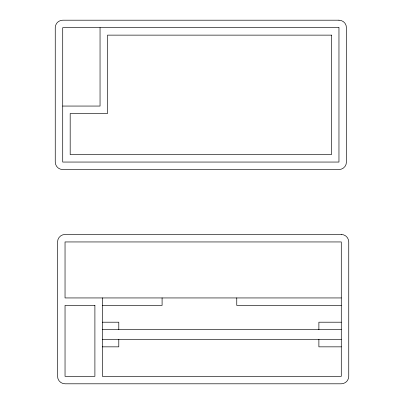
<?xml version="1.0" encoding="UTF-8"?>
<svg xmlns="http://www.w3.org/2000/svg" width="404" height="404" viewBox="0 0 404 404"><rect width="100%" height="100%" fill="white"/><g stroke="black" fill="none" stroke-linecap="round" stroke-linejoin="round"><path stroke-width="0.61" d="M62.716 106.06L100.046 106.06L100.046 27.664M341.284 297.94L65.039 297.94L65.039 241.946L341.284 241.946L341.284 376.336L102.369 376.336L102.369 297.94M102.369 305.404L162.095 305.404L162.095 297.94M341.284 305.404L236.759 305.404L236.759 297.94M102.369 322.205L118.791 322.205L118.791 329.669M341.284 322.205L318.882 322.205L318.882 329.669M102.369 329.669L341.284 329.669M102.369 339.375L341.284 339.375M102.369 346.844L118.791 346.844L118.791 339.375M341.284 346.844L318.882 346.844L318.882 339.375M338.961 20.2L62.716 20.2A7.464 7.464 0 0 0 55.252 27.664L55.252 162.054A7.464 7.464 0 0 0 62.716 169.523L338.961 169.523A7.464 7.464 0 0 0 346.43 162.054L346.43 27.664A7.464 7.464 0 0 0 338.961 20.2M338.961 27.664L62.716 27.664L62.716 162.054L338.961 162.054L338.961 27.664M331.497 35.133L107.514 35.133L107.514 113.524L70.185 113.524L70.185 154.591L331.497 154.591L331.497 35.133M341.284 234.477L65.039 234.477A7.464 7.464 0 0 0 57.57 241.946L57.57 376.336A7.464 7.464 0 0 0 65.039 383.8L341.284 383.8A7.464 7.464 0 0 0 348.748 376.336L348.748 241.946A7.464 7.464 0 0 0 341.284 234.477M94.9 305.404L65.039 305.404L65.039 376.336L94.9 376.336L94.9 305.404"/></g></svg>
